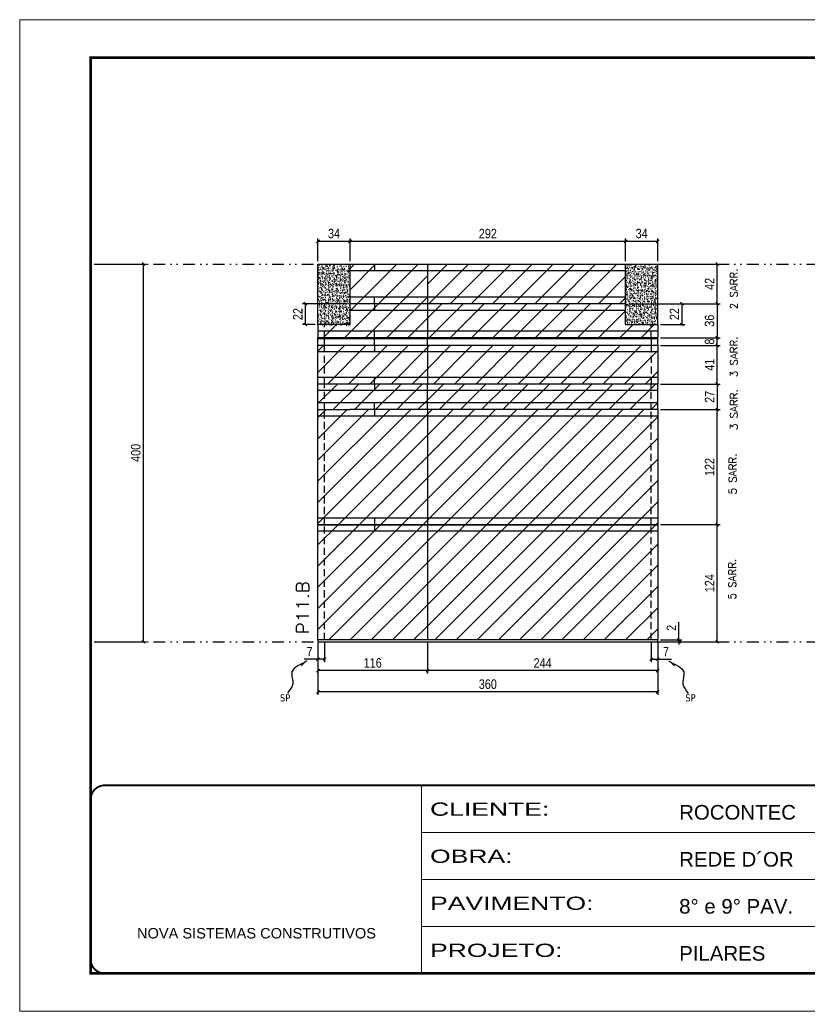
# Model space of a CAD drawing. Extents: x 28748 to 35002, y 14885 to 43501.
# Drawn here: x 31932 to 32768, y 30965 to 32015 of the extents above; entities that cross this region are included whole.
import ezdxf

# ---------------------------------------------------------------- set-up
doc = ezdxf.new("R2010")
doc.units = 0
for name, pattern in [('CONTINUO', [0]), ('DASHED', [0.75, 0.5, -0.25]), ('DIVIDE2', [0.625, 0.25, -0.125, 0, -0.125, 0, -0.125]), ('HIDDEN', [0.375, 0.25, -0.125])]:
    doc.linetypes.add(name, pattern=pattern)
for name, color, linetype in [('COTA', 241, 'Continuous'), ('Nível', 160, 'Continuous'), ('Painéis', 200, 'Continuous'), ('SARR_2.2x7', 40, 'Continuous'), ('Sarrafo de Pressão', 42, 'HIDDEN'), ('texto', 7, 'Continuous')]:
    doc.layers.add(name, color=color, linetype=linetype)
for name, color, linetype, lineweight in [('Folhas', 255, 'Continuous', 9), ('Hachura', 251, 'Continuous', 9), ('SARRAFO DE PRESSAO', 251, 'DASHED', 9), ('Texto Seção', 7, 'Continuous', 15)]:
    doc.layers.add(name, color=color, linetype=linetype, lineweight=lineweight)
doc.styles.add('ARIAL', font='arial.ttf')
doc.styles.add('COTA TECNICA', font='techl___.ttf', dxfattribs={"height": 10})
doc.styles.add('COTA TECNICA-50', font='techl___.ttf', dxfattribs={"height": 10})
doc.styles.add('REGUA-120', font='ROMANS.shx', dxfattribs={"height": 15})
doc.styles.add('ROMANS', font='romans.shx')
doc.styles.get("Standard").update_dxf_attribs({"font": 'arial.ttf'})
doc.styles.add('Tecnologia', font='')
doc.styles.get('Tecnologia').set_extended_font_data('Forgotten Futurist')
doc.dimstyles.new('COTA PAINEL-50', dxfattribs={"dimtxt": 10, "dimasz": 3, "dimexe": 3, "dimexo": 3, "dimgap": 3, "dimtad": 1, "dimdec": 1, "dimzin": 12, "dimdsep": 46, "dimtxsty": 'COTA TECNICA-50', "dimblk1": 'OBLIQUE', "dimblk2": 'OBLIQUE', "dimsah": 1, "dimcen": 0.9, "dimclrd": 4, "dimclre": 4, "dimclrt": 240, "dimadec": 1, "dimazin": 3, "dimtfac": 1, "dimtdec": 1, "dimtmove": 0, "dimatfit": 3, "dimfxl": 1, "dimtolj": 1, "dimtzin": 12, "dimarcsym": 0})
doc.dimstyles.new('PAINEL', dxfattribs={"dimtxt": 10, "dimasz": 3, "dimexe": 3, "dimexo": 3, "dimgap": 3, "dimtad": 1, "dimdec": 1, "dimzin": 12, "dimdsep": 46, "dimtxsty": 'COTA TECNICA', "dimblk1": 'OBLIQUE', "dimblk2": 'OBLIQUE', "dimsah": 1, "dimcen": 0.9, "dimclrd": 4, "dimclre": 4, "dimclrt": 240, "dimadec": 1, "dimazin": 3, "dimtfac": 1, "dimtdec": 1, "dimtmove": 0, "dimatfit": 3, "dimfxl": 1, "dimtolj": 1, "dimtzin": 12, "dimarcsym": 0})
doc.dimstyles.get("Standard").update_dxf_attribs({"dimtxt": 0.18, "dimasz": 0.18, "dimexe": 0.18, "dimexo": 0.0625, "dimgap": 0.09, "dimtad": 0, "dimtih": 1, "dimtoh": 1, "dimdec": 4, "dimzin": 0, "dimdsep": 46, "dimtxsty": 'Standard', "dimcen": 0.09, "dimadec": 0, "dimazin": 0, "dimtfac": 1, "dimtdec": 4, "dimtofl": 0, "dimtmove": 0, "dimatfit": 3, "dimfxl": 1, "dimtolj": 1, "dimtzin": 0, "dimarcsym": 0})
pattern_1 = [(50, (0.0012, 62), (5.46554007, -0.47817257), [0.5715, -6.2865]), (355, (0.001, 62), (-1.05730264, 5.73170536), [0.4572, -5.0292175]), (100.451445, (0.4567, 61.96), (4.4082374, 5.25353256), [0.48570026, -5.34270734]), (46.1842, (0.001, 63.524), (8.1323712, -1.2612698), [0.85725, -9.42975]), (96.635558, (0.679, 63.419), (7.122124, 7.4227837), [0.7285507, -8.0140682]), (351.184151, (0.001, 63.524), (7.122124, 7.4227837), [0.685799, -7.543792]), (21, (0.7632, 63.143), (4.54843174, -3.06795595), [0.5715, -6.2865]), (326, (0.763, 63.143), (1.85406085, 5.525639), [0.4572, -5.0292]), (71.451445, (1.1423, 62.8873), (6.4024926, 2.45768307), [0.48570026, -5.3426981]), (37.5, (0.0012, 62), (0.0926581, 2.53665117), [0, -4.96824, 0, -5.1054, 0, -5.04825]), (7.5, (0.0012, 62), (2.00458988, 3.00541724), [0, -2.91084, 0, -4.85394, 0, -1.92405]), (327.5, (-1.698, 62), (4.067717855, -0.17186232), [0, -1.905, 0, -5.9436, 0, -7.8867]), (317.5, (-2.46, 62), (4.44387544, 0.76279473), [0, -2.4765, 0, -3.94716, 0, -5.6007])]
pattern_2 = [(45, (-100272.658, -2076.637), (-11.2253202, 11.2253202), [])]
pattern_3 = [(45, (0.001, 76), (-11.22532, 11.22532), [])]
pattern_4 = [(45, (-2e-11, -78.032), (-11.22532, 11.22532), [])]

# ---------------------------------------------------------------- blocks, each defined once
blk = doc.blocks.new('9999999999')
at = {"color": 30, "linetype": 'CONTINUO'}
for p, q in [((98564.6, 34230.2), (98564.6, 34429.4)), ((98564.6, 34379.6), (99584, 34379.6)), ((98564.6, 34329.8), (99488, 34329.8)), ((98564.6, 34280), (99488, 34280))]:
    blk.add_line(p, q, dxfattribs=at)
at = {"color": 30, "linetype": 'CONTINUO', "const_width": 2}
blk.add_lwpolyline([(99584, 34230.2), (99584, 34414.4, 0.414214), (99569, 34429.4), (98229, 34429.4, 0.414214), (98214, 34414.4), (98214, 34245.2, 0.414214), (98229, 34230.2), (99584, 34230.2)], format="xyb", dxfattribs=at)
at = {"layer": 'Folhas'}
blk.add_lwpolyline([(98139, 34190.2), (99624, 34190.2), (99624, 35240.2), (98139, 35240.2)], close=True, dxfattribs=at)
at = {"layer": 'Folhas', "color": 30, "const_width": 3}
blk.add_lwpolyline([(98214, 34230.2), (99584, 34230.2), (99584, 35200.2), (98214, 35200.2)], close=True, dxfattribs=at)
at = {"color": 7, "linetype": 'Continuous', "ltscale": 5, "style": 'ARIAL'}
for s, height, p in [('ROCONTEC', 15.48, (98837.7, 34393.1)), ('REDE D´OR', 15.48, (98837.7, 34343.3)), ('8° e 9° PAV.', 15.483, (98837.7, 34293.5)), ('NOVA SISTEMAS CONSTRUTIVOS', 11.059, (98263.2, 34267.2)), ('PILARES', 15.48, (98837.7, 34243.7))]:
    blk.add_text(s, height=height, dxfattribs=at).set_placement(p)
at = {"layer": 'Folhas', "color": 7, "style": 'Tecnologia', "width": 1.5}
for s, p in [('CLIENTE:', (98573.7, 34397.2)), ('OBRA:', (98573.7, 34347.3)), ('PAVIMENTO:', (98573.7, 34297.5)), ('PROJETO:', (98573.7, 34247.7))]:
    blk.add_text(s, height=14, dxfattribs=at).set_placement(p)
blk = doc.blocks.new('_Oblique')
at = {"color": 0, "linetype": 'ByBlock', "lineweight": -2}
blk.add_line((-0.5, -0.5), (0.5, 0.5), dxfattribs=at)
blk = doc.blocks.new('*D1758')
at = {"layer": 'COTA', "color": 4, "linetype": 'ByBlock', "lineweight": -2, "transparency": 16777216}
for p, q in [((32013.5, 31756.3), (32065.9, 31756.3)), ((32062.9, 31356.3), (32062.9, 31756.3)), ((32013.5, 31356.3), (32065.9, 31356.3))]:
    blk.add_line(p, q, dxfattribs=at)
at = {"layer": 'Defpoints', "color": 0, "linetype": 'ByBlock', "transparency": 16777216}
for p in [(32010.5, 31756.3), (32062.9, 31756.3), (32010.5, 31356.3)]:
    blk.add_point(p, dxfattribs=at)
at = {"layer": 'COTA', "color": 4, "linetype": 'ByBlock', "lineweight": -2, "transparency": 16777216, "xscale": 3, "yscale": 3, "zscale": 3}
for p, rotation in [((32062.9, 31756.3), 90), ((32062.9, 31356.3), 270)]:
    blk.add_blockref('_Oblique', p, dxfattribs=dict(at, rotation=rotation))
at = {"layer": 'COTA', "color": 240, "linetype": 'ByBlock', "transparency": 16777216, "insert": (32054.7, 31556.3), "char_height": 10, "attachment_point": 5, "rotation": 90, "style": 'COTA TECNICA'}
blk.add_mtext('\\A1;400', dxfattribs=at)
blk = doc.blocks.new('*D2270')
at = {"layer": 'COTA', "color": 4, "lineweight": -2, "transparency": 16777216}
for p, q in [((32247.8, 31355.3), (32247.8, 31300.1)), ((32607.8, 31355.3), (32607.8, 31300.1)), ((32607.8, 31303.1), (32247.8, 31303.1))]:
    blk.add_line(p, q, dxfattribs=at)
at = {"layer": 'Defpoints', "color": 0, "transparency": 16777216}
for p in [(32247.8, 31358.3), (32607.8, 31358.3), (32247.8, 31303.1)]:
    blk.add_point(p, dxfattribs=at)
at = {"layer": 'COTA', "color": 4, "lineweight": -2, "transparency": 16777216, "xscale": 3, "yscale": 3, "zscale": 3, "rotation": 180}
blk.add_blockref('_Oblique', (32247.8, 31303.1), dxfattribs=at)
at = {"layer": 'COTA', "color": 4, "lineweight": -2, "transparency": 16777216, "xscale": 3, "yscale": 3, "zscale": 3}
blk.add_blockref('_Oblique', (32607.8, 31303.1), dxfattribs=at)
at = {"layer": 'COTA', "color": 240, "transparency": 16777216, "insert": (32427.8, 31311.3), "char_height": 10, "attachment_point": 5, "style": 'COTA TECNICA'}
blk.add_mtext('\\A1;360', dxfattribs=at)
blk = doc.blocks.new('*D2271')
at = {"layer": 'COTA', "color": 4, "lineweight": -2, "transparency": 16777216}
for p, q in [((32600.8, 31355.3), (32600.8, 31334.8)), ((32607.8, 31353.3), (32607.8, 31334.8)), ((32600.8, 31337.8), (32607.8, 31337.8)), ((32607.8, 31337.8), (32622.5, 31337.8))]:
    blk.add_line(p, q, dxfattribs=at)
at = {"layer": 'Defpoints', "color": 0, "transparency": 16777216}
for p in [(32600.8, 31358.3), (32607.8, 31356.3), (32607.8, 31337.8)]:
    blk.add_point(p, dxfattribs=at)
at = {"layer": 'COTA', "color": 4, "lineweight": -2, "transparency": 16777216, "xscale": 3, "yscale": 3, "zscale": 3, "rotation": 180}
blk.add_blockref('_Oblique', (32600.8, 31337.8), dxfattribs=at)
at = {"layer": 'COTA', "color": 4, "lineweight": -2, "transparency": 16777216, "xscale": 3, "yscale": 3, "zscale": 3}
blk.add_blockref('_Oblique', (32607.8, 31337.8), dxfattribs=at)
at = {"layer": 'COTA', "color": 240, "transparency": 16777216, "insert": (32616.6, 31345.8), "char_height": 10, "attachment_point": 5, "style": 'COTA TECNICA-50'}
blk.add_mtext('\\A1;7', dxfattribs=at)
blk = doc.blocks.new('*D2272')
at = {"layer": 'COTA', "color": 4, "lineweight": -2, "transparency": 16777216}
for p, q in [((32247.8, 31353.3), (32247.8, 31334.8)), ((32254.8, 31355.3), (32254.8, 31334.8)), ((32247.8, 31337.8), (32233, 31337.8)), ((32254.8, 31337.8), (32247.8, 31337.8))]:
    blk.add_line(p, q, dxfattribs=at)
at = {"layer": 'Defpoints', "color": 0, "transparency": 16777216}
for p in [(32247.8, 31356.3), (32254.8, 31358.3), (32247.8, 31337.8)]:
    blk.add_point(p, dxfattribs=at)
at = {"layer": 'COTA', "color": 4, "lineweight": -2, "transparency": 16777216, "xscale": 3, "yscale": 3, "zscale": 3, "rotation": 180}
blk.add_blockref('_Oblique', (32247.8, 31337.8), dxfattribs=at)
at = {"layer": 'COTA', "color": 4, "lineweight": -2, "transparency": 16777216, "xscale": 3, "yscale": 3, "zscale": 3}
blk.add_blockref('_Oblique', (32254.8, 31337.8), dxfattribs=at)
at = {"layer": 'COTA', "color": 240, "transparency": 16777216, "insert": (32238.9, 31345.8), "char_height": 10, "attachment_point": 5, "style": 'COTA TECNICA-50'}
blk.add_mtext('\\A1;7', dxfattribs=at)
blk = doc.blocks.new('*D2273')
at = {"layer": 'COTA', "color": 4, "lineweight": -2, "transparency": 16777216}
for p, q in [((32610.8, 31480.3), (32673.9, 31480.3)), ((32670.9, 31356.3), (32670.9, 31480.3)), ((32610.8, 31356.3), (32673.9, 31356.3))]:
    blk.add_line(p, q, dxfattribs=at)
at = {"layer": 'Defpoints', "color": 0, "transparency": 16777216}
for p in [(32607.8, 31480.3), (32670.9, 31480.3), (32607.8, 31356.3)]:
    blk.add_point(p, dxfattribs=at)
at = {"layer": 'COTA', "color": 4, "lineweight": -2, "transparency": 16777216, "xscale": 3, "yscale": 3, "zscale": 3}
for p, rotation in [((32670.9, 31480.3), 90), ((32670.9, 31356.3), 270)]:
    blk.add_blockref('_Oblique', p, dxfattribs=dict(at, rotation=rotation))
at = {"layer": 'COTA', "color": 240, "transparency": 16777216, "insert": (32662.8, 31418.3), "char_height": 10, "attachment_point": 5, "rotation": 90, "style": 'COTA TECNICA-50'}
blk.add_mtext('\\A1;124', dxfattribs=at)
blk = doc.blocks.new('*D2274')
at = {"layer": 'COTA', "color": 4, "lineweight": -2, "transparency": 16777216}
for p, q in [((32630.3, 31358.3), (32630.3, 31377.1)), ((32610.8, 31358.3), (32633.3, 31358.3)), ((32610.8, 31356.3), (32633.3, 31356.3)), ((32630.3, 31356.3), (32630.3, 31358.3)), ((32630.3, 31356.3), (32630.3, 31353.3))]:
    blk.add_line(p, q, dxfattribs=at)
at = {"layer": 'Defpoints', "color": 0, "transparency": 16777216}
for p in [(32607.8, 31358.3), (32607.8, 31356.3), (32630.3, 31356.3)]:
    blk.add_point(p, dxfattribs=at)
at = {"layer": 'COTA', "color": 4, "lineweight": -2, "transparency": 16777216, "xscale": 3, "yscale": 3, "zscale": 3}
for p, rotation in [((32630.3, 31358.3), 270), ((32630.3, 31356.3), 90)]:
    blk.add_blockref('_Oblique', p, dxfattribs=dict(at, rotation=rotation))
at = {"layer": 'COTA', "color": 240, "transparency": 16777216, "insert": (32622.3, 31371), "char_height": 10, "attachment_point": 5, "rotation": 90, "style": 'COTA TECNICA-50'}
blk.add_mtext('\\A1;2', dxfattribs=at)
blk = doc.blocks.new('*D2275')
at = {"layer": 'COTA', "color": 4, "linetype": 'ByBlock', "lineweight": -2, "transparency": 16777216}
for p, q in [((32610.8, 31602.3), (32673.9, 31602.3)), ((32670.9, 31480.3), (32670.9, 31602.3)), ((32610.8, 31480.3), (32673.9, 31480.3))]:
    blk.add_line(p, q, dxfattribs=at)
at = {"layer": 'Defpoints', "color": 0, "linetype": 'ByBlock', "transparency": 16777216}
for p in [(32607.8, 31602.3), (32670.9, 31602.3), (32607.8, 31480.3)]:
    blk.add_point(p, dxfattribs=at)
at = {"layer": 'COTA', "color": 4, "linetype": 'ByBlock', "lineweight": -2, "transparency": 16777216, "xscale": 3, "yscale": 3, "zscale": 3}
for p, rotation in [((32670.9, 31602.3), 90), ((32670.9, 31480.3), 270)]:
    blk.add_blockref('_Oblique', p, dxfattribs=dict(at, rotation=rotation))
at = {"layer": 'COTA', "color": 240, "linetype": 'ByBlock', "transparency": 16777216, "insert": (32662.8, 31541.3), "char_height": 10, "attachment_point": 5, "rotation": 90, "style": 'COTA TECNICA'}
blk.add_mtext('\\A1;122', dxfattribs=at)
blk = doc.blocks.new('*D2278')
at = {"layer": 'COTA', "color": 4, "linetype": 'ByBlock', "lineweight": -2, "transparency": 16777216}
for p, q in [((32363.8, 31355.3), (32363.8, 31322.7)), ((32607.8, 31355.3), (32607.8, 31322.7)), ((32607.8, 31325.7), (32363.8, 31325.7))]:
    blk.add_line(p, q, dxfattribs=at)
at = {"layer": 'Defpoints', "color": 0, "linetype": 'ByBlock', "transparency": 16777216}
for p in [(32363.8, 31358.3), (32607.8, 31358.3), (32363.8, 31325.7)]:
    blk.add_point(p, dxfattribs=at)
at = {"layer": 'COTA', "color": 4, "linetype": 'ByBlock', "lineweight": -2, "transparency": 16777216, "xscale": 3, "yscale": 3, "zscale": 3, "rotation": 180}
blk.add_blockref('_Oblique', (32363.8, 31325.7), dxfattribs=at)
at = {"layer": 'COTA', "color": 4, "linetype": 'ByBlock', "lineweight": -2, "transparency": 16777216, "xscale": 3, "yscale": 3, "zscale": 3}
blk.add_blockref('_Oblique', (32607.8, 31325.7), dxfattribs=at)
at = {"layer": 'COTA', "color": 240, "linetype": 'ByBlock', "transparency": 16777216, "insert": (32485.8, 31333.8), "char_height": 10, "attachment_point": 5, "style": 'COTA TECNICA'}
blk.add_mtext('\\A1;244', dxfattribs=at)
blk = doc.blocks.new('*D2279')
at = {"layer": 'COTA', "color": 4, "linetype": 'ByBlock', "lineweight": -2, "transparency": 16777216}
for p, q in [((32247.8, 31353.3), (32247.8, 31322.7)), ((32363.8, 31355.3), (32363.8, 31322.7)), ((32363.8, 31325.7), (32247.8, 31325.7))]:
    blk.add_line(p, q, dxfattribs=at)
at = {"layer": 'Defpoints', "color": 0, "linetype": 'ByBlock', "transparency": 16777216}
for p in [(32247.8, 31356.3), (32363.8, 31358.3), (32247.8, 31325.7)]:
    blk.add_point(p, dxfattribs=at)
at = {"layer": 'COTA', "color": 4, "linetype": 'ByBlock', "lineweight": -2, "transparency": 16777216, "xscale": 3, "yscale": 3, "zscale": 3, "rotation": 180}
blk.add_blockref('_Oblique', (32247.8, 31325.7), dxfattribs=at)
at = {"layer": 'COTA', "color": 4, "linetype": 'ByBlock', "lineweight": -2, "transparency": 16777216, "xscale": 3, "yscale": 3, "zscale": 3}
blk.add_blockref('_Oblique', (32363.8, 31325.7), dxfattribs=at)
at = {"layer": 'COTA', "color": 240, "linetype": 'ByBlock', "transparency": 16777216, "insert": (32305.8, 31333.8), "char_height": 10, "attachment_point": 5, "style": 'COTA TECNICA'}
blk.add_mtext('\\A1;116', dxfattribs=at)
blk = doc.blocks.new('*D2276')
at = {"layer": 'COTA', "color": 4, "lineweight": -2, "transparency": 16777216}
for p, q in [((32576.8, 31714.3), (32673.9, 31714.3)), ((32670.9, 31714.3), (32670.9, 31678.3)), ((32610.8, 31678.3), (32673.9, 31678.3))]:
    blk.add_line(p, q, dxfattribs=at)
at = {"layer": 'Defpoints', "color": 0, "transparency": 16777216}
for p in [(32573.8, 31714.3), (32607.8, 31678.3), (32670.9, 31678.3)]:
    blk.add_point(p, dxfattribs=at)
at = {"layer": 'COTA', "color": 4, "lineweight": -2, "transparency": 16777216, "xscale": 3, "yscale": 3, "zscale": 3}
for p, rotation in [((32670.9, 31714.3), 90), ((32670.9, 31678.3), 270)]:
    blk.add_blockref('_Oblique', p, dxfattribs=dict(at, rotation=rotation))
at = {"layer": 'COTA', "color": 240, "transparency": 16777216, "insert": (32662.7, 31696.3), "char_height": 10, "attachment_point": 5, "rotation": 90, "style": 'COTA TECNICA-50'}
blk.add_mtext('\\A1;36', dxfattribs=at)
blk = doc.blocks.new('*D2277')
at = {"layer": 'COTA', "color": 4, "lineweight": -2, "transparency": 16777216}
for p, q in [((32610.8, 31756.3), (32673.9, 31756.3)), ((32670.9, 31714.3), (32670.9, 31756.3)), ((32576.8, 31714.3), (32673.9, 31714.3))]:
    blk.add_line(p, q, dxfattribs=at)
at = {"layer": 'Defpoints', "color": 0, "transparency": 16777216}
for p in [(32607.8, 31756.3), (32670.9, 31756.3), (32573.8, 31714.3)]:
    blk.add_point(p, dxfattribs=at)
at = {"layer": 'COTA', "color": 4, "lineweight": -2, "transparency": 16777216, "xscale": 3, "yscale": 3, "zscale": 3}
for p, rotation in [((32670.9, 31756.3), 90), ((32670.9, 31714.3), 270)]:
    blk.add_blockref('_Oblique', p, dxfattribs=dict(at, rotation=rotation))
at = {"layer": 'COTA', "color": 240, "transparency": 16777216, "insert": (32662.8, 31735.3), "char_height": 10, "attachment_point": 5, "rotation": 90, "style": 'COTA TECNICA-50'}
blk.add_mtext('\\A1;42', dxfattribs=at)
blk = doc.blocks.new('*D2280')
at = {"layer": 'COTA', "color": 4, "lineweight": -2, "transparency": 16777216}
for p, q in [((32281.8, 31759.3), (32281.8, 31783.4)), ((32281.8, 31780.4), (32573.8, 31780.4)), ((32573.8, 31759.3), (32573.8, 31783.4))]:
    blk.add_line(p, q, dxfattribs=at)
at = {"layer": 'Defpoints', "color": 0, "transparency": 16777216}
for p in [(32573.8, 31780.4), (32281.8, 31756.3), (32573.8, 31756.3)]:
    blk.add_point(p, dxfattribs=at)
at = {"layer": 'COTA', "color": 4, "lineweight": -2, "transparency": 16777216, "xscale": 3, "yscale": 3, "zscale": 3, "rotation": 180}
blk.add_blockref('_Oblique', (32281.8, 31780.4), dxfattribs=at)
at = {"layer": 'COTA', "color": 4, "lineweight": -2, "transparency": 16777216, "xscale": 3, "yscale": 3, "zscale": 3}
blk.add_blockref('_Oblique', (32573.8, 31780.4), dxfattribs=at)
at = {"layer": 'COTA', "color": 240, "transparency": 16777216, "insert": (32427.8, 31788.5), "char_height": 10, "attachment_point": 5, "style": 'COTA TECNICA'}
blk.add_mtext('\\A1;292', dxfattribs=at)
blk = doc.blocks.new('*D2281')
at = {"layer": 'COTA', "color": 4, "lineweight": -2, "transparency": 16777216}
for p, q in [((32278.8, 31714.3), (32231.4, 31714.3)), ((32234.4, 31714.3), (32234.4, 31692.3)), ((32244.8, 31692.3), (32231.4, 31692.3))]:
    blk.add_line(p, q, dxfattribs=at)
at = {"layer": 'Defpoints', "color": 0, "transparency": 16777216}
for p in [(32281.8, 31714.3), (32234.4, 31692.3), (32247.8, 31692.3)]:
    blk.add_point(p, dxfattribs=at)
at = {"layer": 'COTA', "color": 4, "lineweight": -2, "transparency": 16777216, "xscale": 3, "yscale": 3, "zscale": 3}
for p, rotation in [((32234.4, 31714.3), 90), ((32234.4, 31692.3), 270)]:
    blk.add_blockref('_Oblique', p, dxfattribs=dict(at, rotation=rotation))
at = {"layer": 'COTA', "color": 240, "transparency": 16777216, "insert": (32226.4, 31703.3), "char_height": 10, "attachment_point": 5, "rotation": 90, "style": 'COTA TECNICA'}
blk.add_mtext('\\A1;22', dxfattribs=at)
blk = doc.blocks.new('*D2282')
at = {"layer": 'COTA', "color": 4, "lineweight": -2, "transparency": 16777216}
for p, q in [((32576.8, 31714.3), (32636.5, 31714.3)), ((32633.5, 31714.3), (32633.5, 31692.3)), ((32610.8, 31692.3), (32636.5, 31692.3))]:
    blk.add_line(p, q, dxfattribs=at)
at = {"layer": 'Defpoints', "color": 0, "transparency": 16777216}
for p in [(32573.8, 31714.3), (32607.8, 31692.3), (32633.5, 31692.3)]:
    blk.add_point(p, dxfattribs=at)
at = {"layer": 'COTA', "color": 4, "lineweight": -2, "transparency": 16777216, "xscale": 3, "yscale": 3, "zscale": 3}
for p, rotation in [((32633.5, 31714.3), 90), ((32633.5, 31692.3), 270)]:
    blk.add_blockref('_Oblique', p, dxfattribs=dict(at, rotation=rotation))
at = {"layer": 'COTA', "color": 240, "transparency": 16777216, "insert": (32625.5, 31703.3), "char_height": 10, "attachment_point": 5, "rotation": 90, "style": 'COTA TECNICA'}
blk.add_mtext('\\A1;22', dxfattribs=at)
blk = doc.blocks.new('*D2283')
at = {"layer": 'COTA', "color": 4, "lineweight": -2, "transparency": 16777216}
for p, q in [((32610.8, 31629.2), (32673.9, 31629.2)), ((32670.9, 31629.2), (32670.9, 31602.2)), ((32610.8, 31602.2), (32673.9, 31602.2))]:
    blk.add_line(p, q, dxfattribs=at)
at = {"layer": 'Defpoints', "color": 0, "transparency": 16777216}
for p in [(32607.8, 31629.2), (32607.8, 31602.2), (32670.9, 31602.2)]:
    blk.add_point(p, dxfattribs=at)
at = {"layer": 'COTA', "color": 4, "lineweight": -2, "transparency": 16777216, "xscale": 3, "yscale": 3, "zscale": 3}
for p, rotation in [((32670.9, 31629.2), 90), ((32670.9, 31602.2), 270)]:
    blk.add_blockref('_Oblique', p, dxfattribs=dict(at, rotation=rotation))
at = {"layer": 'COTA', "color": 240, "transparency": 16777216, "insert": (32662.8, 31615.7), "char_height": 10, "attachment_point": 5, "rotation": 90, "style": 'COTA TECNICA'}
blk.add_mtext('\\A1;27', dxfattribs=at)
blk = doc.blocks.new('*D2455')
at = {"layer": 'COTA', "color": 4, "lineweight": -2, "transparency": 16777216}
for p, q in [((32610.8, 31670.2), (32673.9, 31670.2)), ((32670.9, 31629.2), (32670.9, 31670.2)), ((32610.8, 31629.2), (32673.9, 31629.2))]:
    blk.add_line(p, q, dxfattribs=at)
at = {"layer": 'Defpoints', "color": 0, "transparency": 16777216}
for p in [(32607.8, 31670.2), (32670.9, 31670.2), (32607.8, 31629.2)]:
    blk.add_point(p, dxfattribs=at)
at = {"layer": 'COTA', "color": 4, "lineweight": -2, "transparency": 16777216, "xscale": 3, "yscale": 3, "zscale": 3}
for p, rotation in [((32670.9, 31670.2), 90), ((32670.9, 31629.2), 270)]:
    blk.add_blockref('_Oblique', p, dxfattribs=dict(at, rotation=rotation))
at = {"layer": 'COTA', "color": 240, "transparency": 16777216, "insert": (32662.8, 31649.7), "char_height": 10, "attachment_point": 5, "rotation": 90, "style": 'COTA TECNICA'}
blk.add_mtext('\\A1;41', dxfattribs=at)
blk = doc.blocks.new('*D2456')
at = {"layer": 'COTA', "color": 4, "lineweight": -2, "transparency": 16777216}
for p, q in [((32573.8, 31759.3), (32573.8, 31783.4)), ((32573.8, 31780.4), (32607.8, 31780.4)), ((32607.8, 31759.3), (32607.8, 31783.4))]:
    blk.add_line(p, q, dxfattribs=at)
at = {"layer": 'Defpoints', "color": 0, "transparency": 16777216}
for p in [(32607.8, 31780.4), (32573.8, 31756.3), (32607.8, 31756.3)]:
    blk.add_point(p, dxfattribs=at)
at = {"layer": 'COTA', "color": 4, "lineweight": -2, "transparency": 16777216, "xscale": 3, "yscale": 3, "zscale": 3, "rotation": 180}
blk.add_blockref('_Oblique', (32573.8, 31780.4), dxfattribs=at)
at = {"layer": 'COTA', "color": 4, "lineweight": -2, "transparency": 16777216, "xscale": 3, "yscale": 3, "zscale": 3}
blk.add_blockref('_Oblique', (32607.8, 31780.4), dxfattribs=at)
at = {"layer": 'COTA', "color": 240, "transparency": 16777216, "insert": (32590.8, 31788.6), "char_height": 10, "attachment_point": 5, "style": 'COTA TECNICA'}
blk.add_mtext('\\A1;34', dxfattribs=at)
blk = doc.blocks.new('*D2457')
at = {"layer": 'COTA', "color": 4, "lineweight": -2, "transparency": 16777216}
for p, q in [((32247.8, 31759.3), (32247.8, 31783.4)), ((32247.8, 31780.4), (32281.8, 31780.4)), ((32281.8, 31759.3), (32281.8, 31783.4))]:
    blk.add_line(p, q, dxfattribs=at)
at = {"layer": 'Defpoints', "color": 0, "transparency": 16777216}
for p in [(32281.8, 31780.4), (32247.8, 31756.3), (32281.8, 31756.3)]:
    blk.add_point(p, dxfattribs=at)
at = {"layer": 'COTA', "color": 4, "lineweight": -2, "transparency": 16777216, "xscale": 3, "yscale": 3, "zscale": 3, "rotation": 180}
blk.add_blockref('_Oblique', (32247.8, 31780.4), dxfattribs=at)
at = {"layer": 'COTA', "color": 4, "lineweight": -2, "transparency": 16777216, "xscale": 3, "yscale": 3, "zscale": 3}
blk.add_blockref('_Oblique', (32281.8, 31780.4), dxfattribs=at)
at = {"layer": 'COTA', "color": 240, "transparency": 16777216, "insert": (32264.8, 31788.6), "char_height": 10, "attachment_point": 5, "style": 'COTA TECNICA'}
blk.add_mtext('\\A1;34', dxfattribs=at)
blk = doc.blocks.new('*D2619')
at = {"layer": 'COTA', "color": 4, "lineweight": -2, "transparency": 16777216}
for p, q in [((32610.8, 31678.2), (32673.9, 31678.2)), ((32610.8, 31670.2), (32673.9, 31670.2)), ((32670.9, 31670.2), (32670.9, 31678.2))]:
    blk.add_line(p, q, dxfattribs=at)
at = {"layer": 'Defpoints', "color": 0, "transparency": 16777216}
for p in [(32607.8, 31678.2), (32607.8, 31670.2), (32670.9, 31678.2)]:
    blk.add_point(p, dxfattribs=at)
at = {"layer": 'COTA', "color": 4, "lineweight": -2, "transparency": 16777216, "xscale": 3, "yscale": 3, "zscale": 3}
for p, rotation in [((32670.9, 31678.2), 90), ((32670.9, 31670.2), 270)]:
    blk.add_blockref('_Oblique', p, dxfattribs=dict(at, rotation=rotation))
at = {"layer": 'COTA', "color": 240, "transparency": 16777216, "insert": (32662.8, 31674.2), "char_height": 10, "attachment_point": 5, "rotation": 90, "style": 'COTA TECNICA'}
blk.add_mtext('\\A1;8', dxfattribs=at)

msp = doc.modelspace()

# ---------------------------------------------------------------- hatches: boundary and pattern name
at = {"layer": 'COTA', "linetype": 'ByBlock'}
h = msp.add_hatch(dxfattribs=at)
h.set_pattern_fill('AR-CONC', color=256, scale=0.03)
h.set_pattern_definition(pattern_1)
h.paths.add_polyline_path([(32281.78, 31755.28), (32247.78, 31755.28), (32247.78, 31691.28), (32281.78, 31691.28)])
h = msp.add_hatch(dxfattribs=at)
h.set_pattern_fill('AR-CONC', color=256, scale=0.03)
h.set_pattern_definition(pattern_1)
h.paths.add_polyline_path([(32607.78, 31755.28), (32573.78, 31755.28), (32573.78, 31692.28), (32607.78, 31692.28)])
at = {"layer": 'Hachura', "linetype": 'ByBlock'}
h = msp.add_hatch(dxfattribs=at)
h.set_pattern_fill('ANSI31', color=256, scale=5)
h.set_pattern_definition(pattern_3)
h.paths.add_polyline_path([(32363.78, 31756.28), (32281.78, 31756.28), (32281.78, 31714.28), (32363.78, 31714.28)])
at = {"layer": 'Hachura'}
h = msp.add_hatch(dxfattribs=at)
h.set_pattern_fill('ANSI31', color=256, scale=5)
h.paths.add_polyline_path([(32573.78, 31756.28), (32363.78, 31756.28), (32363.78, 31714.28), (32573.78, 31714.28)])
at = {"layer": 'Hachura', "linetype": 'ByBlock'}
h = msp.add_hatch(dxfattribs=at)
h.set_pattern_fill('ANSI31', color=256, scale=5)
h.set_pattern_definition(pattern_3)
h.paths.add_polyline_path([(32363.78, 31678.25), (32363.78, 31714.28), (32281.78, 31714.28), (32281.78, 31692.28), (32247.78, 31692.28), (32247.78, 31678.24)])
h = msp.add_hatch(dxfattribs=at)
h.set_pattern_fill('ANSI31', color=256, scale=5)
h.set_pattern_definition(pattern_3)
h.paths.add_polyline_path([(32607.78, 31678.28), (32607.78, 31692.28), (32573.78, 31692.28), (32573.78, 31714.28), (32363.78, 31714.28), (32363.78, 31678.25)])
at = {"layer": 'Hachura'}
h = msp.add_hatch(dxfattribs=at)
h.set_pattern_fill('ANSI31', color=256, scale=5)
h.paths.add_polyline_path([(32363.78, 31670.24), (32247.78, 31670.24), (32247.78, 31629.24), (32363.78, 31629.24)])
h = msp.add_hatch(dxfattribs=at)
h.set_pattern_fill('ANSI31', color=256, scale=5)
h.paths.add_polyline_path([(32607.78, 31670.24), (32363.78, 31670.24), (32363.78, 31629.24), (32607.78, 31629.24)])
at = {"layer": 'Hachura', "linetype": 'ByBlock'}
h = msp.add_hatch(dxfattribs=at)
h.set_pattern_fill('ANSI31', color=256, scale=5)
h.set_pattern_definition(pattern_4)
h.paths.add_polyline_path([(32363.78, 31602.24), (32363.78, 31629.24), (32247.78, 31629.24), (32247.78, 31602.24), (32281.78, 31602.24)])
h = msp.add_hatch(dxfattribs=at)
h.set_pattern_fill('ANSI31', color=256, scale=5)
h.set_pattern_definition(pattern_4)
h.paths.add_polyline_path([(32363.78, 31629.24), (32363.78, 31602.24), (32573.78, 31602.24), (32607.78, 31602.24), (32607.78, 31629.24)])
h = msp.add_hatch(dxfattribs=at)
h.set_pattern_fill('ANSI31', color=256, scale=5)
h.set_pattern_definition(pattern_2)
h.paths.add_polyline_path([(32247.78, 31602.28), (32247.78, 31480.28), (32363.78, 31480.28), (32363.78, 31602.28)])
h = msp.add_hatch(dxfattribs=at)
h.set_pattern_fill('ANSI31', color=256, scale=5)
h.set_pattern_definition(pattern_2)
h.paths.add_polyline_path([(32363.78, 31602.28), (32363.78, 31480.28), (32607.78, 31480.28), (32607.78, 31602.28)])
h = msp.add_hatch(dxfattribs=at)
h.set_pattern_fill('ANSI31', color=256, scale=5)
h.set_pattern_definition(pattern_2)
h.paths.add_polyline_path([(32363.78, 31480.28), (32247.78, 31480.28), (32247.78, 31358.28), (32363.78, 31358.28)])
h = msp.add_hatch(dxfattribs=at)
h.set_pattern_fill('ANSI31', color=256, scale=5)
h.set_pattern_definition(pattern_2)
h.paths.add_polyline_path([(32363.78, 31480.28), (32363.78, 31358.28), (32607.78, 31358.28), (32607.78, 31480.28)])

# ---------------------------------------------------------------- linework, layer by layer
at = {"layer": 'COTA', "linetype": 'ByBlock'}
for p, q in [((32247.78, 31692.28), (32247.78, 31756.28)), ((32247.78, 31756.28), (32281.78, 31756.28)), ((32573.78, 31756.28), (32607.78, 31756.28)), ((32607.78, 31692.28), (32607.78, 31756.28)), ((32247.78, 31602.24), (32281.78, 31602.24)), ((32607.78, 31602.24), (32573.78, 31602.25))]:
    msp.add_line(p, q, dxfattribs=at)
at = {"layer": 'Nível', "color": 4, "linetype": 'DIVIDE2', "ltscale": 50}
for p, q in [((32010.51, 31756.28), (33363.34, 31756.28)), ((32010.51, 31356.28), (33363.34, 31356.28))]:
    msp.add_line(p, q, dxfattribs=at)
at = {"layer": 'Painéis'}
for p, q in [((32281.78, 31692.28), (32281.78, 31756.28)), ((32281.78, 31756.28), (32573.78, 31756.28)), ((32363.78, 31756.28), (32363.78, 31678.25)), ((32573.78, 31692.28), (32573.78, 31756.28)), ((32573.78, 31714.28), (32281.78, 31714.28)), ((32281.78, 31692.28), (32247.78, 31692.28)), ((32247.78, 31692.28), (32247.78, 31678.24)), ((32573.78, 31692.28), (32607.78, 31692.28)), ((32607.78, 31692.28), (32607.78, 31678.28)), ((32607.78, 31678.28), (32247.78, 31678.24)), ((32247.78, 31678.24), (32607.78, 31678.24)), ((32247.78, 31670.24), (32247.78, 31678.24)), ((32363.78, 31670.25), (32363.78, 31678.24)), ((32363.78, 31670.25), (32363.78, 31629.24)), ((32607.78, 31670.24), (32607.78, 31678.24)), ((32247.78, 31602.24), (32247.78, 31629.24)), ((32363.78, 31602.24), (32363.78, 31629.24)), ((32607.78, 31602.24), (32607.78, 31629.24)), ((32247.78, 31358.28), (32247.78, 31602.24)), ((32247.78, 31602.24), (32281.78, 31602.24)), ((32573.78, 31602.24), (32281.78, 31602.24)), ((32363.78, 31602.25), (32363.78, 31358.28)), ((32573.78, 31602.24), (32573.78, 31602.24)), ((32607.78, 31602.24), (32573.78, 31602.23)), ((32607.78, 31602.28), (32607.78, 31358.28)), ((32247.78, 31480.28), (32607.78, 31480.28)), ((32607.78, 31480.28), (32247.78, 31480.28)), ((32607.78, 31358.28), (32247.78, 31358.28))]:
    msp.add_line(p, q, dxfattribs=at)
for points in [[(32247.78, 31670.24), (32607.78, 31670.24), (32607.78, 31629.24), (32247.78, 31629.24)], [(32607.78, 31358.28), (32247.78, 31358.28), (32247.78, 31356.28), (32607.78, 31356.28)]]:
    msp.add_lwpolyline(points, close=True, dxfattribs=at)
at = {"layer": 'SARR_2.2x7'}
for p, q in [((32307.78, 31756.3), (32307.78, 31749.3)), ((32307.78, 31749.3), (32281.78, 31749.3)), ((32573.78, 31749.3), (32307.78, 31749.3)), ((32307.78, 31721.25), (32281.78, 31721.25)), ((32573.78, 31721.25), (32307.78, 31721.25)), ((32307.78, 31714.25), (32307.78, 31721.25)), ((32307.78, 31714.25), (32307.78, 31707.25)), ((32307.78, 31707.25), (32281.78, 31707.25)), ((32573.78, 31707.25), (32307.78, 31707.25)), ((32307.78, 31685.28), (32247.78, 31685.28)), ((32607.78, 31685.28), (32307.78, 31685.28)), ((32307.78, 31678.28), (32307.78, 31685.28)), ((32307.78, 31677.21), (32247.78, 31677.21)), ((32607.78, 31677.21), (32307.78, 31677.21)), ((32307.78, 31670.21), (32307.78, 31677.21)), ((32307.78, 31670.28), (32307.78, 31663.28)), ((32307.78, 31663.28), (32247.78, 31663.28)), ((32607.78, 31663.28), (32307.78, 31663.28)), ((32307.78, 31636.22), (32247.78, 31636.22)), ((32607.78, 31636.22), (32307.78, 31636.22)), ((32307.78, 31629.22), (32307.78, 31636.22)), ((32307.78, 31629.22), (32307.78, 31622.22)), ((32307.78, 31622.22), (32247.78, 31622.22)), ((32607.78, 31622.22), (32307.78, 31622.22)), ((32307.78, 31609.27), (32247.78, 31609.27)), ((32607.78, 31609.27), (32307.78, 31609.27)), ((32307.78, 31602.27), (32307.78, 31609.27)), ((32307.78, 31595.28), (32247.78, 31595.28)), ((32288.78, 31602.24), (32281.78, 31602.24)), ((32307.78, 31602.28), (32307.78, 31595.28)), ((32607.78, 31595.28), (32307.78, 31595.28)), ((32573.78, 31602.24), (32566.78, 31602.24)), ((32307.78, 31487.28), (32247.78, 31487.28)), ((32607.78, 31487.28), (32307.78, 31487.28)), ((32307.78, 31487.28), (32307.78, 31473.28)), ((32307.78, 31473.28), (32247.78, 31473.28)), ((32607.78, 31473.28), (32307.78, 31473.28))]:
    msp.add_line(p, q, dxfattribs=at)
at = {"layer": 'Sarrafo de Pressão', "ltscale": 30}
for p, q in [((32254.78, 31678.28), (32254.78, 31692.28)), ((32600.78, 31678.28), (32600.78, 31692.28)), ((32254.78, 31670.28), (32254.78, 31678.24)), ((32254.78, 31629.24), (32254.78, 31670.28)), ((32600.78, 31678.28), (32600.78, 31670.28)), ((32600.78, 31670.28), (32600.78, 31629.24)), ((32254.78, 31602.24), (32254.78, 31629.24)), ((32600.78, 31602.24), (32600.78, 31629.24)), ((32254.78, 31480.28), (32254.78, 31602.28)), ((32600.78, 31480.28), (32600.78, 31602.28)), ((32254.78, 31358.28), (32254.78, 31480.28)), ((32600.78, 31358.28), (32600.78, 31480.28))]:
    msp.add_line(p, q, dxfattribs=at)

# ---------------------------------------------------------------- block references
at = {"layer": 'SARRAFO DE PRESSAO', "color": 6, "linetype": 'ByBlock'}
msp.add_blockref('9999999999', (-66207.14, -3225.21), dxfattribs=at)

# ---------------------------------------------------------------- texts
at = {"layer": 'texto', "color": 0, "char_height": 7.5, "attachment_point": 5}
for insert in [(32213, 31296.79), (32642.55, 31296.79)]:
    msp.add_mtext('{\\fTahoma|b0|i0|c0|p34;\\C4;SP}', dxfattribs=dict(at, insert=insert))
at = {"layer": 'Texto Seção', "linetype": 'Continuous', "style": 'ROMANS'}
for s, p in [('2 SARR.', (32692.51, 31708.43)), ('3 SARR.', (32692.5, 31636.41)), ('3 SARR.', (32692.5, 31580.48)), ('5 SARR.', (32691.2, 31512.31)), ('5 SARR.', (32690.78, 31400.99))]:
    msp.add_text(s, height=8, rotation=90, dxfattribs=at).set_placement(p)
at = {"layer": 'Texto Seção', "style": 'REGUA-120', "width": 1.1}
msp.add_text('P11.B', height=13, rotation=90, dxfattribs=at).set_placement((32238.19, 31364.17))

# ---------------------------------------------------------------- dimensions: what is measured, and where the dimension line sits
at = {"layer": 'COTA'}
for base, p1, p2, dimstyle, picture, middle in [((32281.78, 31780.37), (32247.78, 31756.28), (32281.78, 31756.28), 'PAINEL', '*D2457', (32264.78, 31788.59)), ((32573.78, 31780.37), (32281.78, 31756.28), (32573.78, 31756.26), 'PAINEL', '*D2280', (32427.78, 31788.45)), ((32607.78, 31780.37), (32573.78, 31756.28), (32607.78, 31756.28), 'PAINEL', '*D2456', (32590.78, 31788.59)), ((32607.78, 31337.77), (32600.78, 31358.28), (32607.78, 31356.28), 'COTA PAINEL-50', '*D2271', (32616.64, 31345.84))]:
    dim = msp.add_linear_dim(base=base, p1=p1, p2=p2, dimstyle=dimstyle, dxfattribs=at)
    dim.commit()
    dim.dimension.update_dxf_attribs({"geometry": picture, "text_midpoint": middle})
at = {"layer": 'COTA', "linetype": 'ByBlock'}
for base, p1, p2, angle, picture, middle in [((32062.85, 31756.28), (32010.51, 31356.28), (32010.51, 31756.28), 90, '*D1758', (32054.75, 31556.28)), ((32363.78, 31325.68), (32607.78, 31358.28), (32363.78, 31358.28), 180, '*D2278', (32485.78, 31333.75))]:
    dim = msp.add_linear_dim(base=base, p1=p1, p2=p2, angle=angle, dimstyle='PAINEL', dxfattribs=at)
    dim.commit()
    dim.dimension.update_dxf_attribs({"geometry": picture, "text_midpoint": middle})
at = {"layer": 'COTA'}
for base, p1, p2, angle, dimstyle, picture, middle in [((32670.9, 31756.28), (32573.78, 31714.28), (32607.78, 31756.28), 90, 'COTA PAINEL-50', '*D2277', (32662.83, 31735.28)), ((32234.39, 31692.28), (32281.78, 31714.28), (32247.78, 31692.28), 90, 'PAINEL', '*D2281', (32226.39, 31703.28)), ((32670.9, 31678.28), (32573.78, 31714.28), (32607.78, 31678.28), 90, 'COTA PAINEL-50', '*D2276', (32662.68, 31696.28)), ((32633.49, 31692.28), (32573.78, 31714.28), (32607.78, 31692.28), 90, 'PAINEL', '*D2282', (32625.49, 31703.28)), ((32670.9, 31670.24), (32607.78, 31629.24), (32607.78, 31670.24), 90, 'PAINEL', '*D2455', (32662.83, 31649.74)), ((32670.9, 31602.24), (32607.78, 31629.24), (32607.78, 31602.24), 90, 'PAINEL', '*D2283', (32662.82, 31615.74)), ((32670.9, 31480.28), (32607.78, 31356.28), (32607.78, 31480.28), 90, 'COTA PAINEL-50', '*D2273', (32662.82, 31418.28)), ((32247.78, 31337.77), (32254.78, 31358.28), (32247.78, 31356.28), 180, 'COTA PAINEL-50', '*D2272', (32238.91, 31345.84))]:
    dim = msp.add_linear_dim(base=base, p1=p1, p2=p2, angle=angle, dimstyle=dimstyle, dxfattribs=at)
    dim.commit()
    dim.dimension.update_dxf_attribs({"geometry": picture, "text_midpoint": middle})
for base, p1, p2, dimstyle, picture, middle in [((32670.9, 31678.24), (32607.78, 31670.24), (32607.78, 31678.24), 'PAINEL', '*D2619', (32670.9, 31674.24)), ((32630.3, 31356.28), (32607.78, 31358.28), (32607.78, 31356.28), 'COTA PAINEL-50', '*D2274', (32630.3, 31371.02))]:
    dim = msp.add_linear_dim(base=base, p1=p1, p2=p2, angle=90, dimstyle=dimstyle, dxfattribs=at)
    dim.commit()
    dim.dimension.update_dxf_attribs({"geometry": picture, "text_midpoint": middle, "dimtype": 160})
at = {"layer": 'COTA', "linetype": 'ByBlock'}
for base, p1, p2, angle, picture, middle in [((32670.9, 31602.28), (32607.78, 31480.28), (32607.78, 31602.28), 90, '*D2275', (32662.84, 31541.28)), ((32247.78, 31325.68), (32363.78, 31358.28), (32247.78, 31356.28), 180, '*D2279', (32305.78, 31333.78))]:
    dim = msp.add_linear_dim(base=base, p1=p1, p2=p2, angle=angle, dimstyle='PAINEL', override={"dimtmove": 1}, dxfattribs=at)
    dim.commit()
    dim.dimension.update_dxf_attribs({"geometry": picture, "text_midpoint": middle})
at = {"layer": 'COTA'}
dim = msp.add_linear_dim(base=(32247.78, 31303.09), p1=(32607.78, 31358.28), p2=(32247.78, 31358.28), angle=180, dimstyle='PAINEL', override={"dimarcsym": 2}, dxfattribs=at)
dim.commit()
dim.dimension.update_dxf_attribs({"geometry": '*D2270', "text_midpoint": (32427.78, 31311.31)})

# ---------------------------------------------------------------- leaders
at = {"layer": 'COTA', "path_type": 1}
for points in [[(32235.95, 31336.1), (32220.16, 31324.26), (32221.09, 31311.25), (32215.53, 31301.47)], [(32619.61, 31336.1), (32635.39, 31324.26), (32634.47, 31311.25), (32640.02, 31301.47)]]:
    msp.add_leader(points, dimstyle='Standard', override={"dimasz": 8}, dxfattribs=at)

doc.saveas('drawing.dxf')
